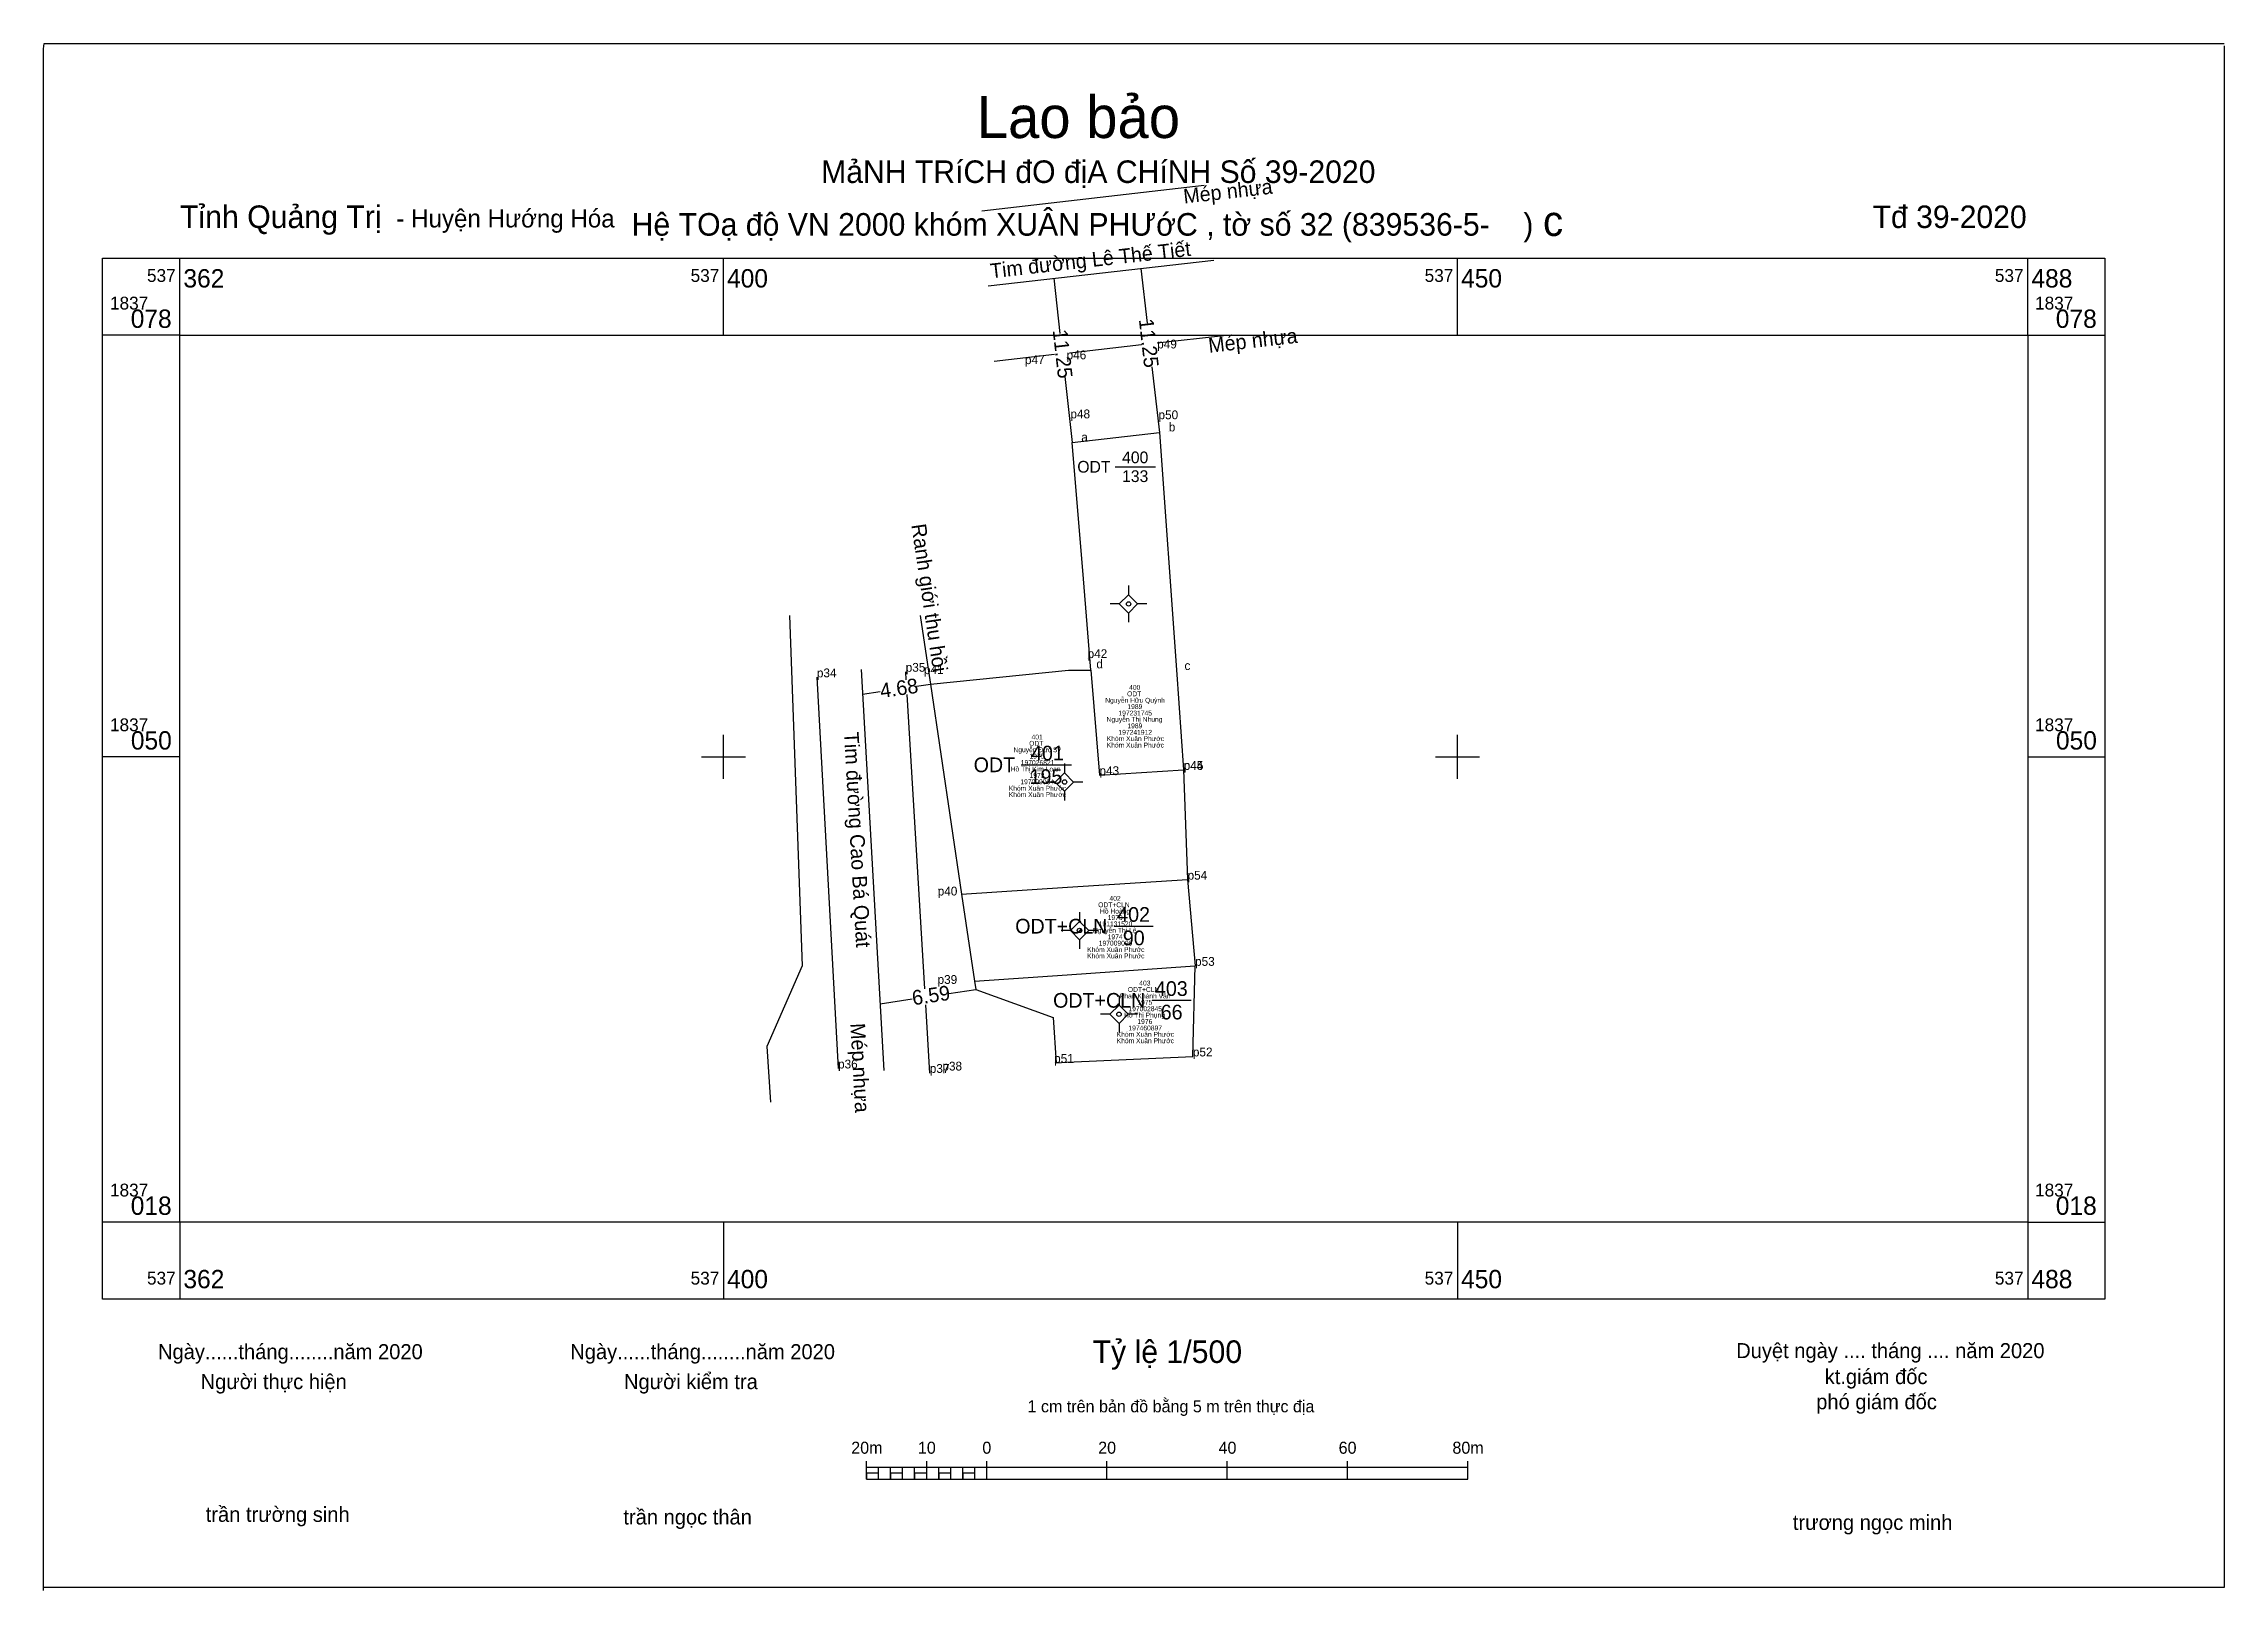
# Model space of a CAD drawing. Extents: x 537354 to 537502, y 1836993 to 1837099.
import ezdxf

# ---------------------------------------------------------------- set-up
doc = ezdxf.new("R2010")
doc.units = 0
for name, color, linetype in [('Level 10', 7, 'Continuous'), ('Level 11', 7, 'Continuous'), ('Level 12', 7, 'Continuous'), ('Level 13', 7, 'Continuous'), ('Level 15', 7, 'Continuous'), ('Level 19', 7, 'Continuous'), ('Level 2', 7, 'Continuous'), ('Level 20', 7, 'Continuous'), ('Level 22', 7, 'Continuous'), ('Level 4', 7, 'Continuous'), ('Level 63', 7, 'Continuous'), ('Level 7', 7, 'Continuous')]:
    doc.layers.add(name, color=color, linetype=linetype)

msp = doc.modelspace()

# ---------------------------------------------------------------- linework, layer by layer
at = {"layer": 'Level 10'}
for p, q in [((537414.1, 1837054.96), (537416.23, 1837040.66)), ((537425.04, 1837055.91), (537425.62, 1837048.75)), ((537425.04, 1837055.91), (537425.04, 1837055.91)), ((537425.62, 1837048.75), (537431.35, 1837049.12)), ((537431.35, 1837049.12), (537431.62, 1837041.64)), ((537431.35, 1837049.12), (537431.35, 1837049.12)), ((537431.62, 1837041.64), (537432.13, 1837035.77)), ((537416.23, 1837040.66), (537417.11, 1837034.72))]:
    msp.add_line(p, q, dxfattribs=at)
for points in [[(537425.04, 1837055.91), (537424.53, 1837062.13), (537423.77, 1837071.42), (537429.7, 1837072.09), (537430.86, 1837055.92), (537431.35, 1837049.12)], [(537414.1, 1837054.96), (537423.5, 1837055.91), (537425.04, 1837055.91)], [(537416.23, 1837040.66), (537423.44, 1837041.12), (537431.62, 1837041.64)], [(537417.11, 1837034.72), (537423.42, 1837035.16), (537431.8, 1837035.75), (537432.13, 1837035.77)], [(537422.68, 1837029.17), (537423.4, 1837029.21), (537431.98, 1837029.6), (537432.13, 1837035.77)], [(537417.11, 1837034.72), (537417.19, 1837034.16), (537422.46, 1837032.25), (537422.68, 1837029.17)]]:
    msp.add_lwpolyline(points, dxfattribs=at)
at = {"layer": 'Level 11'}
for p, q in [((537427.6, 1837061.04), (537426.97, 1837060.42)), ((537427.6, 1837061.67), (537427.6, 1837061.04)), ((537428.22, 1837060.42), (537427.6, 1837061.04)), ((537426.97, 1837060.42), (537426.35, 1837060.42)), ((537426.97, 1837060.42), (537427.6, 1837059.79)), ((537427.6, 1837059.79), (537428.22, 1837060.42)), ((537427.6, 1837059.79), (537427.6, 1837059.17)), ((537428.85, 1837060.42), (537428.22, 1837060.42)), ((537423.24, 1837049.54), (537423.24, 1837048.92)), ((537422.61, 1837048.29), (537421.99, 1837048.29)), ((537423.24, 1837048.92), (537422.61, 1837048.29)), ((537422.61, 1837048.29), (537423.24, 1837047.67)), ((537423.86, 1837048.29), (537423.24, 1837048.92)), ((537423.24, 1837047.67), (537423.86, 1837048.29)), ((537423.24, 1837047.67), (537423.24, 1837047.04)), ((537424.49, 1837048.29), (537423.86, 1837048.29)), ((537424.26, 1837038.8), (537423.64, 1837038.18)), ((537424.26, 1837039.43), (537424.26, 1837038.8)), ((537424.89, 1837038.18), (537424.26, 1837038.8)), ((537423.64, 1837038.18), (537423.01, 1837038.18)), ((537423.64, 1837038.18), (537424.26, 1837037.55)), ((537424.26, 1837037.55), (537424.89, 1837038.18)), ((537424.26, 1837037.55), (537424.26, 1837036.93)), ((537425.51, 1837038.18), (537424.89, 1837038.18)), ((537426.95, 1837033.09), (537426.32, 1837032.47)), ((537426.95, 1837033.72), (537426.95, 1837033.09)), ((537427.57, 1837032.47), (537426.95, 1837033.09)), ((537426.32, 1837032.47), (537425.7, 1837032.47)), ((537426.32, 1837032.47), (537426.95, 1837031.84)), ((537426.95, 1837031.84), (537427.57, 1837032.47)), ((537426.95, 1837031.84), (537426.95, 1837031.22)), ((537428.2, 1837032.47), (537427.57, 1837032.47))]:
    msp.add_line(p, q, dxfattribs=at)
for centre in [(537427.6, 1837060.42), (537423.24, 1837048.29), (537424.26, 1837038.18), (537426.95, 1837032.47)]:
    msp.add_circle(centre, 0.15, dxfattribs=at)
at = {"layer": 'Level 13'}
for p, q in [((537426.68, 1837069.76), (537429.44, 1837069.76)), ((537420.28, 1837049.46), (537423.72, 1837049.46)), ((537431.62, 1837041.64), (537432.13, 1837035.77)), ((537426.62, 1837038.47), (537429.28, 1837038.47)), ((537431.98, 1837029.6), (537432.13, 1837035.77)), ((537429.21, 1837033.42), (537431.87, 1837033.42))]:
    msp.add_line(p, q, dxfattribs=at)
at = {"layer": 'Level 19'}
msp.add_line((537422.51, 1837082.6), (537422.93, 1837078.83), dxfattribs=at)
at = {"layer": 'Level 2'}
for p, q in [((537353.7, 1837098.23), (537353.74, 1837098.58)), ((537353.7, 1836993.23), (537353.7, 1837098.23)), ((537353.74, 1837098.58), (537502.24, 1837098.58)), ((537502.24, 1837098.42), (537502.24, 1836993.42)), ((537409.75, 1837000.8), (537409.75, 1837002.03)), ((537409.75, 1837001.62), (537450.7, 1837001.62)), ((537410.57, 1837000.8), (537410.57, 1837001.62)), ((537411.39, 1837000.8), (537411.39, 1837001.62)), ((537412.21, 1837000.8), (537412.21, 1837001.62)), ((537413.03, 1837000.8), (537413.03, 1837001.62)), ((537413.85, 1837000.8), (537413.85, 1837002.03)), ((537414.67, 1837000.8), (537414.67, 1837001.62)), ((537415.49, 1837000.8), (537415.49, 1837001.62)), ((537416.31, 1837000.8), (537416.31, 1837001.62)), ((537417.12, 1837000.8), (537417.12, 1837001.62)), ((537417.94, 1837000.8), (537417.94, 1837002.03)), ((537426.13, 1837000.8), (537426.13, 1837002.03)), ((537434.32, 1837000.8), (537434.32, 1837002.03)), ((537442.51, 1837000.8), (537442.51, 1837002.03)), ((537450.7, 1837000.8), (537450.7, 1837002.03)), ((537409.75, 1837000.8), (537450.7, 1837000.8)), ((537502.24, 1836993.42), (537353.74, 1836993.42))]:
    msp.add_line(p, q, dxfattribs=at)
for points in [[(537409.75, 1837000.8), (537410.57, 1837000.8), (537410.57, 1837001.21), (537409.75, 1837001.21)], [(537411.39, 1837000.8), (537412.21, 1837000.8), (537412.21, 1837001.21), (537411.39, 1837001.21)], [(537413.03, 1837000.8), (537413.85, 1837000.8), (537413.85, 1837001.21), (537413.03, 1837001.21)], [(537414.67, 1837000.8), (537415.49, 1837000.8), (537415.49, 1837001.21), (537414.67, 1837001.21)], [(537416.31, 1837000.8), (537417.12, 1837000.8), (537417.12, 1837001.21), (537416.31, 1837001.21)]]:
    msp.add_lwpolyline(points, close=True, dxfattribs=at)
at = {"layer": 'Level 20'}
msp.add_line((537429.19, 1837076.57), (537429.7, 1837072.09), dxfattribs=at)
at = {"layer": 'Level 22'}
for p, q in [((537417.61, 1837087.2), (537432.75, 1837088.95)), ((537418.03, 1837082.09), (537433.41, 1837083.83)), ((537428.44, 1837083.27), (537428.86, 1837079.55)), ((537429.55, 1837078.2), (537434.06, 1837078.7)), ((537418.45, 1837076.96), (537422.56, 1837077.42)), ((537423.61, 1837077.53), (537428.49, 1837078.08)), ((537423.26, 1837075.91), (537423.77, 1837071.42)), ((537404.5, 1837059.64), (537405.37, 1837035.76)), ((537413.41, 1837059.64), (537413.98, 1837055.83)), ((537406.37, 1837055.42), (537407.81, 1837028.78)), ((537409.38, 1837055.95), (537410.94, 1837028.63)), ((537412.45, 1837055.26), (537412.42, 1837055.8)), ((537413.15, 1837054.82), (537414.1, 1837054.96)), ((537413.98, 1837055.83), (537414.1, 1837054.96)), ((537409.47, 1837054.28), (537410.68, 1837054.46)), ((537413.72, 1837034.21), (537412.51, 1837054.26)), ((537405.37, 1837035.76), (537402.96, 1837030.28)), ((537415.36, 1837033.89), (537417.19, 1837034.16)), ((537410.68, 1837033.19), (537412.86, 1837033.52)), ((537414.06, 1837028.47), (537413.78, 1837033.12)), ((537402.96, 1837030.28), (537403.22, 1837026.49))]:
    msp.add_line(p, q, dxfattribs=at)
at = {"layer": 'Level 63'}
for p, q in [((537362.97, 1837078.72), (537362.97, 1837083.97)), ((537400, 1837078.72), (537400, 1837083.97)), ((537450, 1837078.72), (537450, 1837083.97)), ((537488.85, 1837078.72), (537488.85, 1837083.97)), ((537362.97, 1837078.72), (537357.72, 1837078.72)), ((537488.85, 1837078.72), (537494.1, 1837078.72)), ((537400, 1837048.5), (537400, 1837051.5)), ((537450, 1837048.5), (537450, 1837051.5)), ((537362.97, 1837050), (537357.72, 1837050)), ((537398.5, 1837050), (537401.5, 1837050)), ((537448.5, 1837050), (537451.5, 1837050)), ((537488.85, 1837050), (537494.1, 1837050)), ((537362.97, 1837018.31), (537357.72, 1837018.31)), ((537362.97, 1837018.31), (537362.97, 1837013.06)), ((537400, 1837018.31), (537400, 1837013.06)), ((537450, 1837018.31), (537450, 1837013.06)), ((537488.85, 1837018.31), (537488.85, 1837013.06)), ((537488.85, 1837018.31), (537494.1, 1837018.31))]:
    msp.add_line(p, q, dxfattribs=at)
for points in [[(537357.72, 1837083.97), (537494.1, 1837083.97), (537494.1, 1837013.06), (537357.72, 1837013.06), (537357.72, 1837083.97)], [(537362.97, 1837078.72), (537488.85, 1837078.72), (537488.85, 1837018.31), (537362.97, 1837018.31), (537362.97, 1837078.72)]]:
    msp.add_lwpolyline(points, dxfattribs=at)
at = {"layer": 'Level 7'}
for p, q in [((537429.55, 1837077.82), (537429.55, 1837077.82)), ((537429.55, 1837077.82), (537429.55, 1837077.82)), ((537420.54, 1837076.75), (537420.54, 1837076.75)), ((537420.54, 1837076.75), (537420.54, 1837076.75)), ((537423.38, 1837077.07), (537423.38, 1837077.07)), ((537423.38, 1837077.07), (537423.38, 1837077.07)), ((537423.64, 1837073.06), (537423.64, 1837073.06)), ((537423.64, 1837073.06), (537423.64, 1837073.06)), ((537429.64, 1837073.01), (537429.64, 1837073.01)), ((537429.64, 1837073.01), (537429.64, 1837073.01)), ((537424.38, 1837071.48), (537424.38, 1837071.48)), ((537430.34, 1837072.17), (537430.34, 1837072.17)), ((537424.81, 1837056.73), (537424.81, 1837056.73)), ((537424.81, 1837056.73), (537424.81, 1837056.73)), ((537406.37, 1837055.41), (537406.37, 1837055.41)), ((537406.37, 1837055.41), (537406.37, 1837055.41)), ((537412.42, 1837055.8), (537412.42, 1837055.8)), ((537412.42, 1837055.8), (537412.42, 1837055.8)), ((537413.66, 1837055.64), (537413.66, 1837055.64)), ((537413.66, 1837055.64), (537413.66, 1837055.64)), ((537425.41, 1837056.03), (537425.41, 1837056.03)), ((537431.41, 1837055.92), (537431.41, 1837055.92)), ((537431.35, 1837049.11), (537431.35, 1837049.11)), ((537431.35, 1837049.11), (537431.35, 1837049.11)), ((537431.36, 1837049.12), (537431.36, 1837049.12)), ((537431.36, 1837049.12), (537431.36, 1837049.12)), ((537425.62, 1837048.75), (537425.62, 1837048.75)), ((537425.62, 1837048.75), (537425.62, 1837048.75)), ((537431.62, 1837041.64), (537431.62, 1837041.64)), ((537431.62, 1837041.64), (537431.62, 1837041.64)), ((537414.6, 1837040.56), (537414.6, 1837040.56)), ((537414.6, 1837040.56), (537414.6, 1837040.56)), ((537432.13, 1837035.77), (537432.13, 1837035.77)), ((537432.13, 1837035.77), (537432.13, 1837035.77)), ((537414.59, 1837034.54), (537414.59, 1837034.54)), ((537414.59, 1837034.54), (537414.59, 1837034.54)), ((537407.81, 1837028.78), (537407.81, 1837028.78)), ((537407.81, 1837028.78), (537407.81, 1837028.78)), ((537414.06, 1837028.47), (537414.06, 1837028.47)), ((537414.06, 1837028.47), (537414.06, 1837028.47)), ((537414.92, 1837028.64), (537414.92, 1837028.64)), ((537414.92, 1837028.64), (537414.92, 1837028.64)), ((537422.53, 1837029.17), (537422.53, 1837029.17)), ((537422.53, 1837029.17), (537422.53, 1837029.17)), ((537431.98, 1837029.6), (537431.98, 1837029.6)), ((537431.98, 1837029.6), (537431.98, 1837029.6))]:
    msp.add_line(p, q, dxfattribs=at)

# ---------------------------------------------------------------- texts
at = {"layer": 'Level 12'}
for s, p in [('p47', (537420.54, 1837076.75)), ('p47', (537420.54, 1837076.75)), ('p46', (537423.38, 1837077.08)), ('p46', (537423.38, 1837077.08)), ('p49', (537429.55, 1837077.82)), ('p49', (537429.55, 1837077.82)), ('p48', (537423.64, 1837073.06)), ('p48', (537423.64, 1837073.06)), ('p50', (537429.64, 1837073)), ('p50', (537429.64, 1837073)), ('b', (537430.34, 1837072.17)), ('a', (537424.38, 1837071.48)), ('p35', (537412.42, 1837055.8)), ('p35', (537412.42, 1837055.8)), ('p42', (537424.81, 1837056.73)), ('p42', (537424.81, 1837056.73)), ('d', (537425.41, 1837056.03)), ('c', (537431.41, 1837055.92)), ('p34', (537406.37, 1837055.42)), ('p34', (537406.37, 1837055.42)), ('p41', (537413.66, 1837055.64)), ('p41', (537413.66, 1837055.64)), ('p43', (537425.62, 1837048.76)), ('p43', (537425.62, 1837048.76)), ('p44', (537431.35, 1837049.11)), ('p44', (537431.35, 1837049.11)), ('p45', (537431.36, 1837049.12)), ('p45', (537431.36, 1837049.12)), ('p54', (537431.62, 1837041.64)), ('p54', (537431.62, 1837041.64)), ('p40', (537414.6, 1837040.56)), ('p40', (537414.6, 1837040.56)), ('p53', (537432.13, 1837035.77)), ('p53', (537432.13, 1837035.77)), ('p39', (537414.59, 1837034.54)), ('p39', (537414.59, 1837034.54)), ('p51', (537422.53, 1837029.16)), ('p51', (537422.53, 1837029.16)), ('p52', (537431.98, 1837029.6)), ('p52', (537431.98, 1837029.6)), ('p36', (537407.81, 1837028.78)), ('p36', (537407.81, 1837028.78)), ('p37', (537414.06, 1837028.48)), ('p37', (537414.06, 1837028.48)), ('p38', (537414.92, 1837028.64)), ('p38', (537414.92, 1837028.64))]:
    msp.add_text(s, height=0.6, dxfattribs=at).set_placement(p)
at = {"layer": 'Level 13'}
for s, height, p in [('400', 0.8, (537427.16, 1837070)), ('401', 1, (537420.96, 1837049.76)), ('402', 1, (537426.83, 1837038.77))]:
    msp.add_text(s, height=height, dxfattribs=at).set_placement(p)
msp.add_text('403', height=1, rotation=360, dxfattribs=at).set_placement((537429.4, 1837033.72))
at = {"layer": 'Level 15'}
for s, height, p in [('400', 0.331, (537427.64, 1837054.57)), ('Nguyễn Hữu Quỳnh', 0.3307, (537426.01, 1837053.69)), ('ODT', 0.331, (537427.5, 1837054.13)), ('1989', 0.331, (537427.52, 1837053.26)), ('Nguyễn Thị Nhung', 0.3307, (537426.1, 1837052.39)), ('197231745', 0.331, (537426.91, 1837052.82)), ('1989', 0.331, (537427.52, 1837051.95)), ('Nguyễn Đức Sỹ', 0.3307, (537419.76, 1837050.32)), ('ODT', 0.331, (537420.83, 1837050.76)), ('401', 0.331, (537420.99, 1837051.19)), ('Khóm Xuân Phước', 0.3307, (537426.11, 1837051.08)), ('Khóm Xuân Phước', 0.3307, (537426.11, 1837050.64)), ('197241912', 0.331, (537426.91, 1837051.51)), ('Hồ Thị Kim Loan', 0.3307, (537419.57, 1837049.01)), ('197026821', 0.331, (537420.26, 1837049.45)), ('1975', 0.331, (537420.85, 1837049.88)), ('Khóm Xuân Phước', 0.3307, (537419.44, 1837047.7)), ('Khóm Xuân Phước', 0.3307, (537419.44, 1837047.27)), ('197009064', 0.331, (537420.23, 1837048.14)), ('1973', 0.331, (537420.86, 1837048.57)), ('ODT+CLN', 0.331, (537425.53, 1837039.76)), ('402', 0.331, (537426.3, 1837040.2)), ('191131520', 0.331, (537425.57, 1837038.46)), ('Hồ Hoàng', 0.331, (537425.65, 1837039.33)), ('1970', 0.331, (537426.18, 1837038.89)), ('Khóm Xuân Phước', 0.3307, (537424.78, 1837036.71)), ('Nguyễn Thị Lệ', 0.3307, (537425.17, 1837038.02)), ('197009090', 0.331, (537425.57, 1837037.15)), ('1974', 0.331, (537426.18, 1837037.58)), ('Khóm Xuân Phước', 0.3307, (537424.78, 1837036.28)), ('ODT+CLN', 0.331, (537427.55, 1837033.99)), ('403', 0.331, (537428.33, 1837034.43)), ('Phan Khánh Văn', 0.3307, (537427.01, 1837033.55)), ('Hồ Thị Phụng', 0.3307, (537427.29, 1837032.25)), ('197002845', 0.331, (537427.59, 1837032.68)), ('1975', 0.331, (537428.2, 1837033.12)), ('Khóm Xuân Phước', 0.3307, (537426.79, 1837030.94)), ('197460897', 0.331, (537427.59, 1837031.37)), ('1976', 0.331, (537428.2, 1837031.81)), ('Khóm Xuân Phước', 0.3307, (537426.79, 1837030.5))]:
    msp.add_text(s, height=height, dxfattribs=at).set_placement(p)
at = {"layer": 'Level 2'}
for s, height, p in [('Lao bảo', 2.865, (537417.26, 1837092.15)), ('MảNH TRíCH đO địA CHíNH Số 39-2020', 1.535, (537406.66, 1837089.09)), ('Tỉnh Quảng Trị ', 1.5391, (537362.99, 1837086.02)), (' Tđ 39-2020', 1.535, (537477.71, 1837086.02)), ('- Huyện Hướng Hóa', 1.228, (537377.73, 1837086.06)), ('Hệ TOạ độ VN 2000 khóm XUÂN PHƯớC , tờ số 32 (839536-5-    )', 1.5391, (537393.75, 1837085.5)), ('c', 2.05, (537455.83, 1837085.48)), ('ODT', 1, (537417.05, 1837048.96)), ('ODT+CLN', 1, (537419.88, 1837037.97)), ('Tỷ lệ 1/500', 1.5395, (537425.15, 1837008.72)), ('Ngày......tháng........năm 2020', 1.0236, (537361.49, 1837008.98)), ('Ngày......tháng........năm 2020', 1.0236, (537389.57, 1837008.98)), ('Duyệt ngày .... tháng .... năm 2020', 1.0236, (537468.99, 1837009.05)), ('Người thực hiện', 1.0236, (537364.39, 1837006.94)), ('Người kiểm tra', 1.0236, (537393.23, 1837006.94)), ('kt.giám đốc', 1.0236, (537475.02, 1837007.28)), ('1 cm trên bản đồ bằng 5 m trên thực địa', 0.8188, (537420.72, 1837005.36)), ('phó giám đốc', 1.0236, (537474.44, 1837005.57)), ('20m', 0.819, (537408.71, 1837002.54)), ('10', 0.819, (537413.25, 1837002.54)), ('0', 0.819, (537417.64, 1837002.54)), ('20', 0.819, (537425.53, 1837002.54)), ('40', 0.819, (537433.73, 1837002.54)), ('60', 0.819, (537441.91, 1837002.54)), ('80m', 0.819, (537449.66, 1837002.54)), ('trần trường sinh', 1.0236, (537364.74, 1836997.9)), ('trần ngọc thân', 1.0236, (537393.19, 1836997.72)), ('trương ngọc minh', 1.0236, (537472.85, 1836997.35))]:
    msp.add_text(s, height=height, dxfattribs=at).set_placement(p)
for s, height, p in [('ODT', 0.8, (537424.11, 1837069.36)), ('ODT+CLN', 1, (537422.46, 1837032.92))]:
    msp.add_text(s, height=height, rotation=360, dxfattribs=at).set_placement(p)
at = {"layer": 'Level 22'}
for s, rotation, p in [('Mép nhựa', 6.4466, (537431.39, 1837087.68)), ('Tim đường Lê Thế Tiết', 6.4466, (537418.23, 1837082.59)), ('11.25', 276.4465, (537422.43, 1837079.06)), ('11.25', 276.4465, (537428.3, 1837079.79)), ('Mép nhựa', 6.4466, (537433.09, 1837077.52)), ('Ranh giới thu hồi', 278.4341, (537412.8, 1837065.8)), ('4.68', 8.4347, (537410.75, 1837054)), ('Tim đường Cao Bá Quát', 273.2736, (537408.21, 1837051.68)), ('6.59', 8.4347, (537412.93, 1837033.08)), ('Mép nhựa', 273.0987, (537408.65, 1837031.84))]:
    msp.add_text(s, height=1, rotation=rotation, dxfattribs=at).set_placement(p)
at = {"layer": 'Level 4'}
for s, height, p in [('133', 0.8, (537427.16, 1837068.72)), ('195', 1, (537420.86, 1837048.16)), ('90', 1, (537427.21, 1837037.17))]:
    msp.add_text(s, height=height, dxfattribs=at).set_placement(p)
msp.add_text('66', height=1, rotation=360, dxfattribs=at).set_placement((537429.79, 1837032.12))
at = {"layer": 'Level 63'}
for s, height, p in [('537', 0.875, (537360.74, 1837082.35)), ('362', 1.25, (537363.22, 1837081.97)), ('537', 0.875, (537397.77, 1837082.35)), ('400', 1.25, (537400.25, 1837081.97)), ('537', 0.875, (537447.77, 1837082.35)), ('450', 1.25, (537450.25, 1837081.97)), ('537', 0.875, (537486.61, 1837082.35)), ('488', 1.25, (537489.1, 1837081.97)), ('1837', 0.875, (537358.22, 1837080.47)), ('078', 1.25, (537359.63, 1837079.22)), ('1837', 0.875, (537489.35, 1837080.47)), ('078', 1.25, (537490.76, 1837079.22)), ('1837', 0.875, (537358.22, 1837051.75)), ('1837', 0.875, (537489.35, 1837051.75)), ('050', 1.25, (537359.64, 1837050.5)), ('050', 1.25, (537490.77, 1837050.5)), ('1837', 0.875, (537358.22, 1837020.06)), ('1837', 0.875, (537489.35, 1837020.06)), ('018', 1.25, (537359.63, 1837018.81)), ('018', 1.25, (537490.76, 1837018.81)), ('537', 0.875, (537360.74, 1837014.06)), ('362', 1.25, (537363.22, 1837013.81)), ('537', 0.875, (537397.77, 1837014.06)), ('400', 1.25, (537400.25, 1837013.81)), ('537', 0.875, (537447.77, 1837014.06)), ('450', 1.25, (537450.25, 1837013.81)), ('537', 0.875, (537486.61, 1837014.06)), ('488', 1.25, (537489.1, 1837013.81))]:
    msp.add_text(s, height=height, dxfattribs=at).set_placement(p)

doc.saveas('drawing.dxf')
